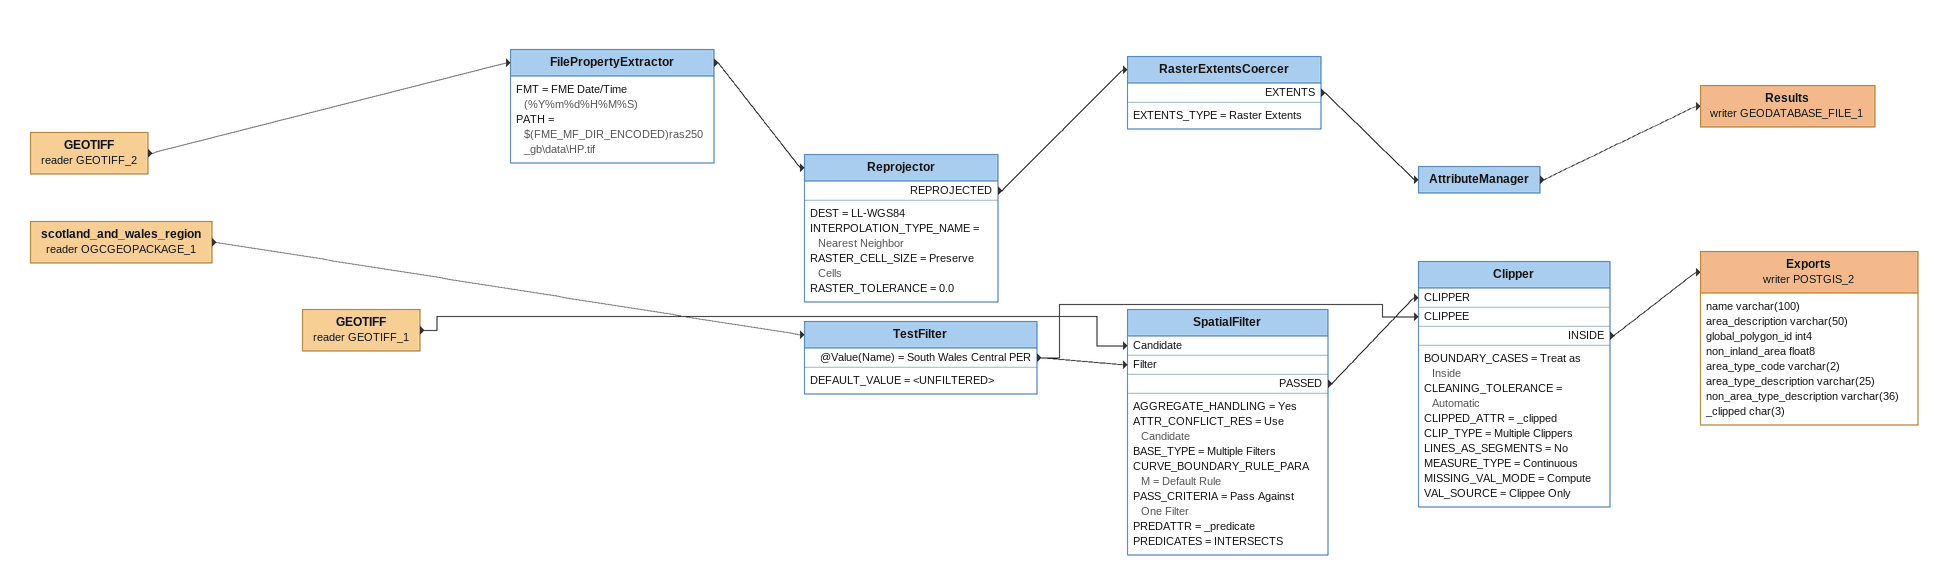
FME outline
GEOTIFF (reader GEOTIFF_2)
    -> FilePropertyExtractor
FilePropertyExtractor
    FMT = FME Date/Time (%Y%m%d%H%M%S)
    PATH = $(FME_MF_DIR_ENCODED)ras250_gb\data\HP.tif
    -> Reprojector
Reprojector
    DEST = LL-WGS84
    INTERPOLATION_TYPE_NAME = Nearest Neighbor
    RASTER_CELL_SIZE = Preserve Cells
    RASTER_TOLERANCE = 0.0
    REPROJECTED -> RasterExtentsCoercer
RasterExtentsCoercer
    EXTENTS_TYPE = Raster Extents
    EXTENTS -> AttributeManager
AttributeManager
    -> Results (writer GEODATABASE_FILE_1)
Results (writer GEODATABASE_FILE_1)
scotland_and_wales_region (reader OGCGEOPACKAGE_1)
    -> TestFilter
TestFilter
    DEFAULT_VALUE = <UNFILTERED>
    @Value(Name) = South Wales Central PER -> SpatialFilter [Filter]
    @Value(Name) = South Wales Central PER -> Clipper [CLIPPEE]
GEOTIFF (reader GEOTIFF_1)
    -> SpatialFilter [Candidate]
SpatialFilter
    AGGREGATE_HANDLING = Yes
    ATTR_CONFLICT_RES = Use Candidate
    BASE_TYPE = Multiple Filters
    CURVE_BOUNDARY_RULE_PARAM = Default Rule
    PASS_CRITERIA = Pass Against One Filter
    PREDATTR = _predicate
    PREDICATES = INTERSECTS
    PASSED -> Clipper [CLIPPER]
Clipper
    BOUNDARY_CASES = Treat as Inside
    CLEANING_TOLERANCE = Automatic
    CLIPPED_ATTR = _clipped
    CLIP_TYPE = Multiple Clippers
    LINES_AS_SEGMENTS = No
    MEASURE_TYPE = Continuous
    MISSING_VAL_MODE = Compute
    VAL_SOURCE = Clippee Only
    INSIDE -> Exports (writer POSTGIS_2)
Exports (writer POSTGIS_2)
    attributes: name varchar(100), area_description varchar(50), global_polygon_id int4, non_inland_area float8, area_type_code varchar(2), area_type_description varchar(25), non_area_type_description varchar(36), _clipped char(3)
